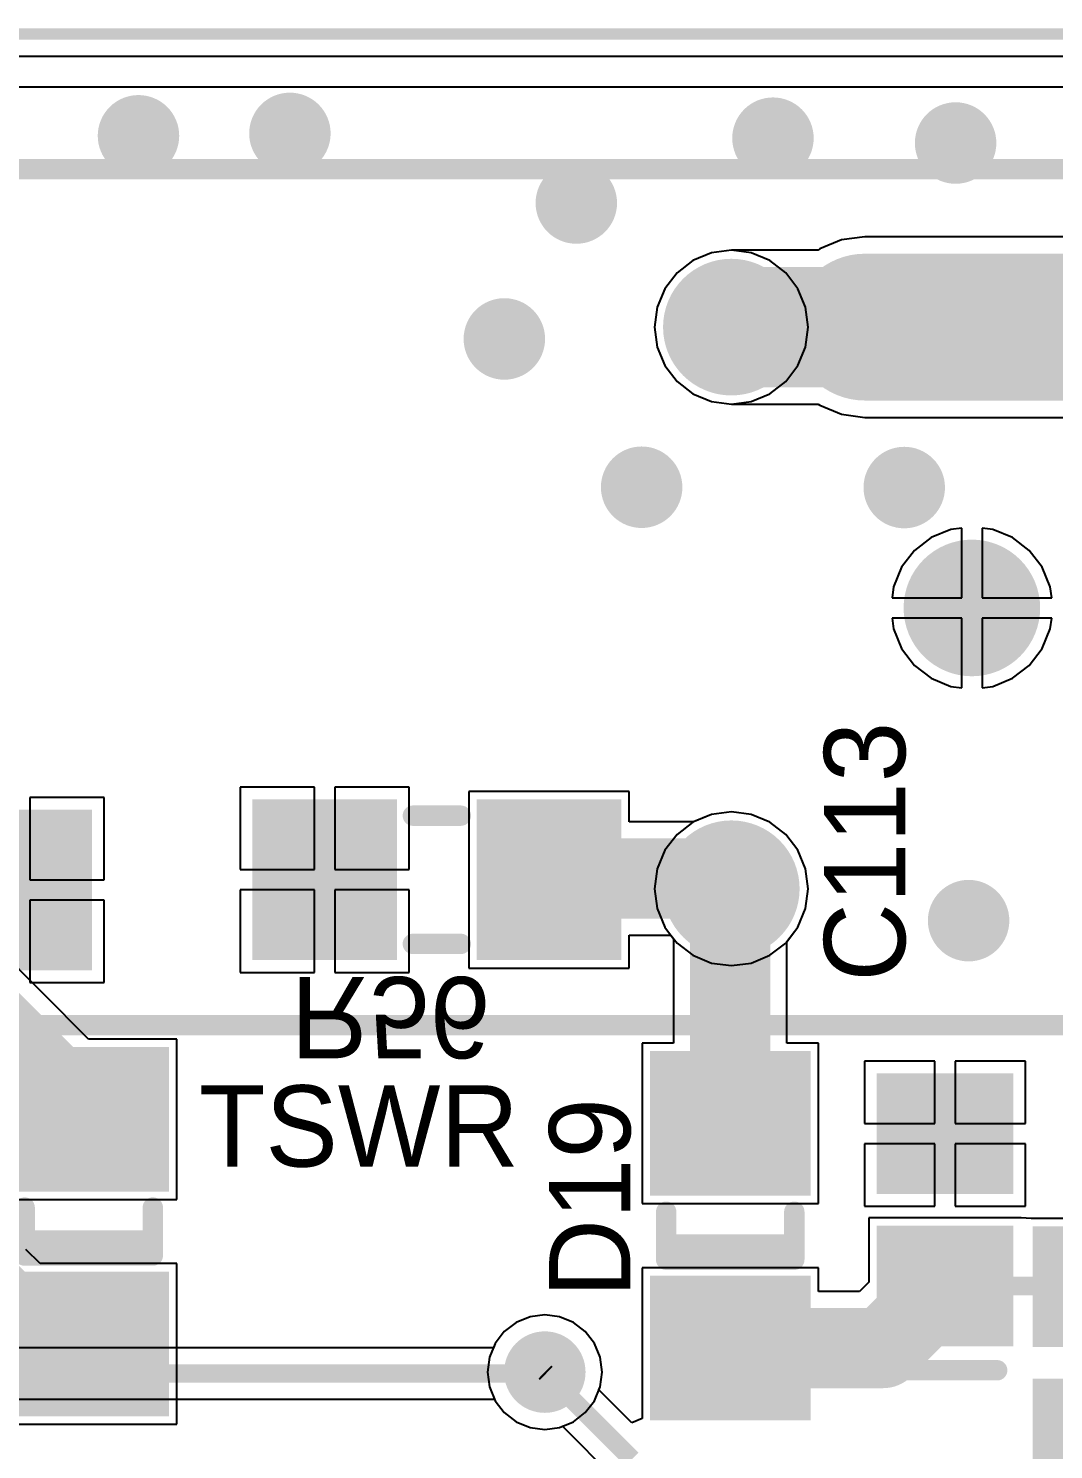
# Model space of a CAD drawing. Header units: millimetres. Extents: x 0 to 7.36, y -3.03 to 0.
# Drawn here: x 4.594 to 5.098, y -0.695 to 0.003 of the extents above; entities that cross this region are included whole.
import ezdxf

# ---------------------------------------------------------------- set-up
doc = ezdxf.new("R2010")
doc.units = ezdxf.units.MM
doc.header["$MEASUREMENT"] = 0
for name, color, linetype in [('BottomLayer', 5, 'Continuous'), ('BottomOverlay', 54, 'Continuous'), ('BottomPaste', 16, 'Continuous'), ('BottomSolder', 6, 'Continuous'), ('KeepOutLayer', 6, 'Continuous'), ('MultiLayer', 9, 'Continuous'), ('PadHoleLayer', 156, 'Continuous'), ('TopLayer', 1, 'Continuous'), ('TopOverlay', 2, 'Continuous'), ('TopPaste', 8, 'Continuous'), ('TopSolder', 216, 'Continuous'), ('ViaHoleLayer', 16, 'Continuous')]:
    doc.layers.add(name, color=color, linetype=linetype)

# ---------------------------------------------------------------- blocks, each defined once
blk = doc.blocks.new('SWR_TANDEM_MATCH_5')
at = {"layer": 'BottomLayer', "const_width": 0.02953}
for points in [[(-0.35512, 0.13248, 1), (-0.32559, 0.13248, 1)], [(0.19606, 0.13248, 1), (0.22559, 0.13248, 1)], [(-0.35512, 0.05374, 1), (-0.32559, 0.05374, 1)], [(0.31417, -0.00532, 1), (0.3437, -0.00532, 1)], [(-0.35512, -0.06437, 1), (-0.32559, -0.06437, 1)], [(-0.35512, -0.14311, 1), (-0.32559, -0.14311, 1)], [(0.19606, -0.14311, 1), (0.22559, -0.14311, 1)]]:
    blk.add_lwpolyline(points, format="xyb", close=True, dxfattribs=at)
at = {"layer": 'BottomSolder', "const_width": 0.03353}
for points in [[(-0.35712, 0.13248, 1), (-0.32359, 0.13248, 1)], [(0.19406, 0.13248, 1), (0.22759, 0.13248, 1)], [(-0.35712, 0.05374, 1), (-0.32359, 0.05374, 1)], [(0.31217, -0.00532, 1), (0.3457, -0.00532, 1)], [(-0.35712, -0.06437, 1), (-0.32359, -0.06437, 1)], [(-0.35712, -0.14311, 1), (-0.32359, -0.14311, 1)], [(0.19406, -0.14311, 1), (0.22759, -0.14311, 1)]]:
    blk.add_lwpolyline(points, format="xyb", close=True, dxfattribs=at)
at = {"layer": 'MultiLayer', "const_width": 0.02953}
for points in [[(-0.35512, 0.13248, 1), (-0.32559, 0.13248, 1)], [(0.19606, 0.13248, 1), (0.22559, 0.13248, 1)], [(-0.35512, 0.05374, 1), (-0.32559, 0.05374, 1)], [(0.31417, -0.00532, 1), (0.3437, -0.00532, 1)], [(-0.35512, -0.06437, 1), (-0.32559, -0.06437, 1)], [(-0.35512, -0.14311, 1), (-0.32559, -0.14311, 1)], [(0.19606, -0.14311, 1), (0.22559, -0.14311, 1)]]:
    blk.add_lwpolyline(points, format="xyb", close=True, dxfattribs=at)
at = {"layer": 'PadHoleLayer', "const_width": 0.01772}
for points in [[(-0.34921, 0.13248, 1), (-0.3315, 0.13248, 1)], [(0.20197, 0.13248, 1), (0.21969, 0.13248, 1)], [(-0.34921, 0.05374, 1), (-0.3315, 0.05374, 1)], [(0.32008, -0.00532, 1), (0.3378, -0.00532, 1)], [(-0.34921, -0.06437, 1), (-0.3315, -0.06437, 1)], [(-0.34921, -0.14311, 1), (-0.3315, -0.14311, 1)], [(0.20197, -0.14311, 1), (0.21969, -0.14311, 1)]]:
    blk.add_lwpolyline(points, format="xyb", close=True, dxfattribs=at)
at = {"layer": 'TopLayer', "const_width": 0.02953}
for points in [[(-0.35512, 0.13248, 1), (-0.32559, 0.13248, 1)], [(0.19606, 0.13248, 1), (0.22559, 0.13248, 1)], [(-0.35512, 0.05374, 1), (-0.32559, 0.05374, 1)], [(0.31417, -0.00532, 1), (0.3437, -0.00532, 1)], [(-0.35512, -0.06437, 1), (-0.32559, -0.06437, 1)], [(-0.35512, -0.14311, 1), (-0.32559, -0.14311, 1)], [(0.19606, -0.14311, 1), (0.22559, -0.14311, 1)]]:
    blk.add_lwpolyline(points, format="xyb", close=True, dxfattribs=at)
at = {"layer": 'TopOverlay', "const_width": 0.01}
for points in [[(-0.38366, 0.21004), (0.38366, 0.21004)], [(-0.38366, -0.21004), (-0.38366, 0.21004)], [(0.38366, -0.21004), (0.38366, 0.21004)], [(-0.38366, -0.21004), (0.38366, -0.21004)]]:
    blk.add_lwpolyline(points, dxfattribs=at)
at = {"layer": 'TopOverlay', "const_width": 0.005}
for points in [[(-0.38616, 0.21004, 1), (-0.38116, 0.21004, 1)], [(-0.38616, 0.21004, 1), (-0.38116, 0.21004, 1)], [(0.38116, 0.21004, 1), (0.38616, 0.21004, 1)], [(0.38116, 0.21004, 1), (0.38616, 0.21004, 1)], [(-0.38616, -0.21004, 1), (-0.38116, -0.21004, 1)], [(-0.38616, -0.21004, 1), (-0.38116, -0.21004, 1)], [(0.38116, -0.21004, 1), (0.38616, -0.21004, 1)], [(0.38116, -0.21004, 1), (0.38616, -0.21004, 1)]]:
    blk.add_lwpolyline(points, format="xyb", close=True, dxfattribs=at)
at = {"layer": 'TopSolder', "const_width": 0.03353}
for points in [[(-0.35712, 0.13248, 1), (-0.32359, 0.13248, 1)], [(0.19406, 0.13248, 1), (0.22759, 0.13248, 1)], [(-0.35712, 0.05374, 1), (-0.32359, 0.05374, 1)], [(0.31217, -0.00532, 1), (0.3457, -0.00532, 1)], [(-0.35712, -0.06437, 1), (-0.32359, -0.06437, 1)], [(-0.35712, -0.14311, 1), (-0.32359, -0.14311, 1)], [(0.19406, -0.14311, 1), (0.22759, -0.14311, 1)]]:
    blk.add_lwpolyline(points, format="xyb", close=True, dxfattribs=at)
blk = doc.blocks.new('DIODE_1206_34')
at = {"layer": 'TopLayer'}
for points in [[(-0.08661, -0.03543), (-0.02362, -0.03543), (-0.08661, 0.03543), (-0.02362, 0.03543)], [(0.02362, -0.03543), (0.08661, -0.03543), (0.02362, 0.03543), (0.08661, 0.03543)]]:
    blk.add_solid(points, dxfattribs=at)
at = {"layer": 'TopOverlay', "const_width": 0.01}
for points in [[(-0.01182, 0.03146), (-0.01182, -0.03146)], [(-0.01178, 0.03146), (0.01178, 0.03146)], [(-0.00437, 0.03146), (-0.00437, -0.03146)], [(-0.01178, -0.03146), (0.01178, -0.03146)]]:
    blk.add_lwpolyline(points, dxfattribs=at)
at = {"layer": 'TopOverlay', "const_width": 0.005}
for points in [[(-0.01431, 0.03146, 1), (-0.00932, 0.03146, 1)], [(-0.01428, 0.03146, 1), (-0.00928, 0.03146, 1)], [(-0.00687, 0.03146, 1), (-0.00187, 0.03146, 1)], [(0.00928, 0.03146, 1), (0.01428, 0.03146, 1)], [(-0.01431, -0.03146, 1), (-0.00932, -0.03146, 1)], [(-0.01428, -0.03146, 1), (-0.00928, -0.03146, 1)], [(-0.00687, -0.03146, 1), (-0.00187, -0.03146, 1)], [(0.00928, -0.03146, 1), (0.01428, -0.03146, 1)]]:
    blk.add_lwpolyline(points, format="xyb", close=True, dxfattribs=at)
at = {"layer": 'TopPaste'}
for points in [[(-0.08661, -0.03543), (-0.02362, -0.03543), (-0.08661, 0.03543), (-0.02362, 0.03543)], [(0.02362, -0.03543), (0.08661, -0.03543), (0.02362, 0.03543), (0.08661, 0.03543)]]:
    blk.add_solid(points, dxfattribs=at)
at = {"layer": 'TopSolder'}
for points in [[(-0.09061, -0.03943), (-0.01962, -0.03943), (-0.09061, 0.03943), (-0.01962, 0.03943)], [(0.01962, -0.03943), (0.09061, -0.03943), (0.01962, 0.03943), (0.09061, 0.03943)]]:
    blk.add_solid(points, dxfattribs=at)
blk = doc.blocks.new('RES_1206_B_55')
at = {"layer": 'BottomLayer'}
for points in [[(-0.08661, -0.03543), (-0.02362, -0.03543), (-0.08661, 0.03543), (-0.02362, 0.03543)], [(0.02362, -0.03543), (0.08661, -0.03543), (0.02362, 0.03543), (0.08661, 0.03543)]]:
    blk.add_solid(points, dxfattribs=at)
at = {"layer": 'BottomOverlay', "const_width": 0.01}
for points in [[(-0.01178, 0.03146), (0.01178, 0.03146)], [(-0.01178, -0.03146), (0.01178, -0.03146)]]:
    blk.add_lwpolyline(points, dxfattribs=at)
at = {"layer": 'BottomOverlay', "const_width": 0.005}
for points in [[(-0.01428, 0.03146, 1), (-0.00928, 0.03146, 1)], [(0.00928, 0.03146, 1), (0.01428, 0.03146, 1)], [(-0.01428, -0.03146, 1), (-0.00928, -0.03146, 1)], [(0.00928, -0.03146, 1), (0.01428, -0.03146, 1)]]:
    blk.add_lwpolyline(points, format="xyb", close=True, dxfattribs=at)
at = {"layer": 'BottomPaste'}
for points in [[(-0.08661, -0.03543), (-0.02362, -0.03543), (-0.08661, 0.03543), (-0.02362, 0.03543)], [(0.02362, -0.03543), (0.08661, -0.03543), (0.02362, 0.03543), (0.08661, 0.03543)]]:
    blk.add_solid(points, dxfattribs=at)
at = {"layer": 'BottomSolder'}
for points in [[(-0.09061, -0.03943), (-0.01962, -0.03943), (-0.09061, 0.03943), (-0.01962, 0.03943)], [(0.01962, -0.03943), (0.09061, -0.03943), (0.01962, 0.03943), (0.09061, 0.03943)]]:
    blk.add_solid(points, dxfattribs=at)
blk = doc.blocks.new('DIODE_1206_137')
at = {"layer": 'TopLayer'}
for points in [[(-0.08661, -0.03543), (-0.02362, -0.03543), (-0.08661, 0.03543), (-0.02362, 0.03543)], [(0.02362, -0.03543), (0.08661, -0.03543), (0.02362, 0.03543), (0.08661, 0.03543)]]:
    blk.add_solid(points, dxfattribs=at)
at = {"layer": 'TopOverlay', "const_width": 0.01}
for points in [[(-0.01182, 0.03146), (-0.01182, -0.03146)], [(-0.01178, 0.03146), (0.01178, 0.03146)], [(-0.00437, 0.03146), (-0.00437, -0.03146)], [(-0.01178, -0.03146), (0.01178, -0.03146)]]:
    blk.add_lwpolyline(points, dxfattribs=at)
at = {"layer": 'TopOverlay', "const_width": 0.005}
for points in [[(-0.01431, 0.03146, 1), (-0.00932, 0.03146, 1)], [(-0.01428, 0.03146, 1), (-0.00928, 0.03146, 1)], [(-0.00687, 0.03146, 1), (-0.00187, 0.03146, 1)], [(0.00928, 0.03146, 1), (0.01428, 0.03146, 1)], [(-0.01431, -0.03146, 1), (-0.00932, -0.03146, 1)], [(-0.01428, -0.03146, 1), (-0.00928, -0.03146, 1)], [(-0.00687, -0.03146, 1), (-0.00187, -0.03146, 1)], [(0.00928, -0.03146, 1), (0.01428, -0.03146, 1)]]:
    blk.add_lwpolyline(points, format="xyb", close=True, dxfattribs=at)
at = {"layer": 'TopPaste'}
for points in [[(-0.08661, -0.03543), (-0.02362, -0.03543), (-0.08661, 0.03543), (-0.02362, 0.03543)], [(0.02362, -0.03543), (0.08661, -0.03543), (0.02362, 0.03543), (0.08661, 0.03543)]]:
    blk.add_solid(points, dxfattribs=at)
at = {"layer": 'TopSolder'}
for points in [[(-0.09061, -0.03943), (-0.01962, -0.03943), (-0.09061, 0.03943), (-0.01962, 0.03943)], [(0.01962, -0.03943), (0.09061, -0.03943), (0.01962, 0.03943), (0.09061, 0.03943)]]:
    blk.add_solid(points, dxfattribs=at)
blk = doc.blocks.new('CAP_0805_191')
at = {"layer": 'TopLayer'}
for points in [[(-0.05511, -0.02953), (-0.00393, -0.02953), (-0.05511, 0.02953), (-0.00393, 0.02953)], [(0.0197, -0.02953), (0.07088, -0.02953), (0.0197, 0.02953), (0.07088, 0.02953)]]:
    blk.add_solid(points, dxfattribs=at)
at = {"layer": 'TopOverlay', "const_width": 0.01}
blk.add_lwpolyline([(-0.07088, 0.02557), (-0.07088, -0.02557)], dxfattribs=at)
at = {"layer": 'TopOverlay', "const_width": 0.005}
for points in [[(-0.07338, 0.02557, 1), (-0.06838, 0.02557, 1)], [(-0.07338, -0.02557, 1), (-0.06838, -0.02557, 1)]]:
    blk.add_lwpolyline(points, format="xyb", close=True, dxfattribs=at)
at = {"layer": 'TopPaste'}
for points in [[(-0.05511, -0.02953), (-0.00393, -0.02953), (-0.05511, 0.02953), (-0.00393, 0.02953)], [(0.0197, -0.02953), (0.07088, -0.02953), (0.0197, 0.02953), (0.07088, 0.02953)]]:
    blk.add_solid(points, dxfattribs=at)
at = {"layer": 'TopSolder'}
for points in [[(-0.05911, -0.03353), (0.00007, -0.03353), (-0.05911, 0.03353), (0.00007, 0.03353)], [(0.0157, -0.03353), (0.07488, -0.03353), (0.0157, 0.03353), (0.07488, 0.03353)]]:
    blk.add_solid(points, dxfattribs=at)
blk = doc.blocks.new('RES_1206_B_207')
at = {"layer": 'BottomLayer'}
for points in [[(-0.08661, -0.03543), (-0.02362, -0.03543), (-0.08661, 0.03543), (-0.02362, 0.03543)], [(0.02362, -0.03543), (0.08661, -0.03543), (0.02362, 0.03543), (0.08661, 0.03543)]]:
    blk.add_solid(points, dxfattribs=at)
at = {"layer": 'BottomOverlay', "const_width": 0.01}
for points in [[(0.01178, 0.03146), (-0.01178, 0.03146)], [(0.01178, -0.03146), (-0.01178, -0.03146)]]:
    blk.add_lwpolyline(points, dxfattribs=at)
at = {"layer": 'BottomOverlay', "const_width": 0.005}
for points in [[(-0.01428, 0.03146, 1), (-0.00928, 0.03146, 1)], [(0.00928, 0.03146, 1), (0.01428, 0.03146, 1)], [(-0.01428, -0.03146, 1), (-0.00928, -0.03146, 1)], [(0.00928, -0.03146, 1), (0.01428, -0.03146, 1)]]:
    blk.add_lwpolyline(points, format="xyb", close=True, dxfattribs=at)
at = {"layer": 'BottomPaste'}
for points in [[(-0.08661, -0.03543), (-0.02362, -0.03543), (-0.08661, 0.03543), (-0.02362, 0.03543)], [(0.02362, -0.03543), (0.08661, -0.03543), (0.02362, 0.03543), (0.08661, 0.03543)]]:
    blk.add_solid(points, dxfattribs=at)
at = {"layer": 'BottomSolder'}
for points in [[(-0.09061, -0.03943), (-0.01962, -0.03943), (-0.09061, 0.03943), (-0.01962, 0.03943)], [(0.01962, -0.03943), (0.09061, -0.03943), (0.01962, 0.03943), (0.09061, 0.03943)]]:
    blk.add_solid(points, dxfattribs=at)
blk = doc.blocks.new('RES_0805_255')
at = {"layer": 'TopLayer'}
for points in [[(-0.06299, -0.02953), (-0.01181, -0.02953), (-0.06299, 0.02953), (-0.01181, 0.02953)], [(0.01181, -0.02953), (0.06299, -0.02953), (0.01181, 0.02953), (0.06299, 0.02953)]]:
    blk.add_solid(points, dxfattribs=at)
at = {"layer": 'TopPaste'}
for points in [[(-0.06299, -0.02953), (-0.01181, -0.02953), (-0.06299, 0.02953), (-0.01181, 0.02953)], [(0.01181, -0.02953), (0.06299, -0.02953), (0.01181, 0.02953), (0.06299, 0.02953)]]:
    blk.add_solid(points, dxfattribs=at)
at = {"layer": 'TopSolder'}
for points in [[(-0.06699, -0.03353), (-0.00781, -0.03353), (-0.06699, 0.03353), (-0.00781, 0.03353)], [(0.00781, -0.03353), (0.06699, -0.03353), (0.00781, 0.03353), (0.06699, 0.03353)]]:
    blk.add_solid(points, dxfattribs=at)

msp = doc.modelspace()

# ---------------------------------------------------------------- linework, layer by layer
at = {"layer": 'BottomLayer'}
for p, q in [((0.04957, -0.01084), (7.35137, -0.01084)), ((4.92075, -0.11114), (4.91294, -0.11714)), ((4.92985, -0.10737), (4.92075, -0.11114)), ((4.93961, -0.10609), (4.92985, -0.10737)), ((4.94937, -0.10737), (4.93961, -0.10609)), ((4.95847, -0.11114), (4.94937, -0.10737)), ((4.96629, -0.11714), (4.95847, -0.11114)), ((4.91294, -0.11714), (4.90694, -0.12495)), ((4.97228, -0.12495), (4.96629, -0.11714)), ((4.90694, -0.12495), (4.90317, -0.13405)), ((4.97605, -0.13405), (4.97228, -0.12495)), ((4.90317, -0.13405), (4.90189, -0.14381)), ((4.97733, -0.14381), (4.97605, -0.13405)), ((4.90189, -0.14381), (4.90317, -0.15357)), ((4.97605, -0.15357), (4.97733, -0.14381)), ((4.90317, -0.15357), (4.90694, -0.16267)), ((4.97228, -0.16267), (4.97605, -0.15357)), ((4.90694, -0.16267), (4.91294, -0.17049)), ((4.96629, -0.17049), (4.97228, -0.16267)), ((4.91294, -0.17049), (4.92075, -0.17648)), ((4.95847, -0.17648), (4.96629, -0.17049)), ((4.92075, -0.17648), (4.92985, -0.18025)), ((4.92985, -0.18025), (4.93961, -0.18154)), ((4.93961, -0.18154), (4.94937, -0.18025)), ((4.94937, -0.18025), (4.95847, -0.17648)), ((5.0474, -0.2431), (5.03779, -0.24708)), ((5.05272, -0.2424), (5.0474, -0.2431)), ((5.05272, -0.27661), (5.05272, -0.2424)), ((5.06804, -0.2431), (5.06272, -0.2424)), ((5.06272, -0.2424), (5.06272, -0.27661)), ((5.07765, -0.24708), (5.06804, -0.2431)), ((5.03779, -0.24708), (5.02953, -0.25342)), ((5.08591, -0.25342), (5.07765, -0.24708)), ((5.02953, -0.25342), (5.02319, -0.26167)), ((5.09225, -0.26167), (5.08591, -0.25342)), ((5.02319, -0.26167), (5.01921, -0.27129)), ((5.09623, -0.27129), (5.09225, -0.26167)), ((5.01921, -0.27129), (5.01851, -0.27661)), ((5.09693, -0.27661), (5.09623, -0.27129)), ((5.01851, -0.27661), (5.05272, -0.27661)), ((5.06272, -0.27661), (5.09693, -0.27661)), ((5.05272, -0.28661), (5.01851, -0.28661)), ((5.01851, -0.28661), (5.01921, -0.29193)), ((5.01921, -0.29193), (5.02319, -0.30154)), ((5.05272, -0.32082), (5.05272, -0.28661)), ((5.09693, -0.28661), (5.06272, -0.28661)), ((5.06272, -0.28661), (5.06272, -0.32082)), ((5.09225, -0.30154), (5.09623, -0.29193)), ((5.09623, -0.29193), (5.09693, -0.28661)), ((5.02319, -0.30154), (5.02953, -0.3098)), ((5.08591, -0.3098), (5.09225, -0.30154)), ((5.02953, -0.3098), (5.03779, -0.31613)), ((5.07765, -0.31613), (5.08591, -0.3098)), ((5.03779, -0.31613), (5.0474, -0.32012)), ((5.0474, -0.32012), (5.05272, -0.32082)), ((5.06272, -0.32082), (5.06804, -0.32012)), ((5.06804, -0.32012), (5.07765, -0.31613)), ((4.73488, -0.36957), (4.69839, -0.36957)), ((4.69839, -0.36957), (4.69839, -0.41)), ((4.73488, -0.41), (4.73488, -0.36957)), ((4.78138, -0.36957), (4.74488, -0.36957)), ((4.74488, -0.36957), (4.74488, -0.41)), ((4.78138, -0.41), (4.78138, -0.36957)), ((4.63161, -0.37457), (4.59512, -0.37457)), ((4.59512, -0.37457), (4.59512, -0.415)), ((4.63161, -0.415), (4.63161, -0.37457)), ((4.88949, -0.37169), (4.81075, -0.37169)), ((4.81075, -0.37169), (4.81075, -0.45831)), ((4.88949, -0.38659), (4.88949, -0.37169)), ((4.92985, -0.38296), (4.92109, -0.38659)), ((4.93961, -0.38168), (4.92985, -0.38296)), ((4.94937, -0.38296), (4.93961, -0.38168)), ((4.95847, -0.38673), (4.94937, -0.38296)), ((4.92109, -0.38659), (4.88949, -0.38659)), ((4.96629, -0.39273), (4.95847, -0.38673)), ((4.97228, -0.40054), (4.96629, -0.39273)), ((4.97605, -0.40964), (4.97228, -0.40054)), ((4.69839, -0.41), (4.73488, -0.41)), ((4.74488, -0.41), (4.78138, -0.41)), ((4.97733, -0.4194), (4.97605, -0.40964)), ((4.59512, -0.415), (4.63161, -0.415)), ((4.63161, -0.425), (4.59512, -0.425)), ((4.59512, -0.425), (4.59512, -0.46543)), ((4.63161, -0.46543), (4.63161, -0.425)), ((4.73488, -0.42), (4.69839, -0.42)), ((4.69839, -0.42), (4.69839, -0.46043)), ((4.73488, -0.46043), (4.73488, -0.42)), ((4.78138, -0.42), (4.74488, -0.42)), ((4.74488, -0.42), (4.74488, -0.46043)), ((4.78138, -0.46043), (4.78138, -0.42)), ((4.97605, -0.42917), (4.97733, -0.4194)), ((4.97228, -0.43826), (4.97605, -0.42917)), ((4.96629, -0.44608), (4.97228, -0.43826)), ((4.88949, -0.45831), (4.88949, -0.44218)), ((4.88949, -0.44218), (4.90995, -0.44218)), ((4.90995, -0.44218), (4.91294, -0.44608)), ((4.91294, -0.44608), (4.92075, -0.45207)), ((4.95847, -0.45207), (4.96629, -0.44608)), ((4.92075, -0.45207), (4.92985, -0.45584)), ((4.94937, -0.45584), (4.95847, -0.45207)), ((4.81075, -0.45831), (4.88949, -0.45831)), ((4.92985, -0.45584), (4.93961, -0.45713)), ((4.93961, -0.45713), (4.94937, -0.45584)), ((4.59512, -0.46543), (4.63161, -0.46543)), ((4.69839, -0.46043), (4.73488, -0.46043)), ((4.74488, -0.46043), (4.78138, -0.46043)), ((4.83397, -0.63223), (4.82814, -0.6367)), ((4.84075, -0.62942), (4.83397, -0.63223)), ((4.84802, -0.62846), (4.84075, -0.62942)), ((4.8553, -0.62942), (4.84802, -0.62846)), ((4.86208, -0.63223), (4.8553, -0.62942)), ((4.8679, -0.6367), (4.86208, -0.63223)), ((4.82814, -0.6367), (4.82368, -0.64252)), ((4.87237, -0.64252), (4.8679, -0.6367)), ((4.82281, -0.64461), (4.36927, -0.64461)), ((4.82368, -0.64252), (4.82281, -0.64461)), ((4.87518, -0.6493), (4.87237, -0.64252)), ((4.87614, -0.65658), (4.87518, -0.6493)), ((4.87518, -0.66386), (4.87614, -0.65658)), ((4.87237, -0.67064), (4.87518, -0.66386)), ((4.36403, -0.6699), (4.82337, -0.6699)), ((4.82337, -0.6699), (4.82368, -0.67064)), ((4.82368, -0.67064), (4.82814, -0.67646)), ((4.8679, -0.67646), (4.87237, -0.67064)), ((4.82814, -0.67646), (4.83397, -0.68093)), ((4.83397, -0.68093), (4.84075, -0.68374)), ((4.8553, -0.68374), (4.86208, -0.68093)), ((4.86208, -0.68093), (4.8679, -0.67646)), ((4.84075, -0.68374), (4.84802, -0.68469)), ((4.84802, -0.68469), (4.8553, -0.68374))]:
    msp.add_line(p, q, dxfattribs=at)
for points, const_width in [([(4.6385, -0.04994, 1), (4.6585, -0.04994, 1)], 0.02), ([(4.71285, -0.04876, 1), (4.73285, -0.04876, 1)], 0.02), ([(4.95004, -0.05111, 1), (4.97004, -0.05111, 1)], 0.02), ([(5.03973, -0.05348, 1), (5.05973, -0.05348, 1)], 0.02), ([(4.85349, -0.08291, 1), (4.87349, -0.08291, 1)], 0.02), ([(4.81815, -0.14961, 1), (4.83815, -0.14961, 1)], 0.02), ([(4.88556, -0.22238, 1), (4.90556, -0.22238, 1)], 0.02), ([(5.01451, -0.22254, 1), (5.03451, -0.22254, 1)], 0.02), ([(4.84163, -0.41439, 1), (4.86132, -0.41439, 1)], 0.01969), ([(4.92475, -0.41439, 1), (4.94444, -0.41439, 1)], 0.01969), ([(4.92475, -0.41439, 1), (4.94444, -0.41439, 1)], 0.01969), ([(4.92977, -0.4194, 1), (4.94945, -0.4194, 1)], 0.01969), ([(5.04611, -0.43505, 1), (5.06611, -0.43505, 1)], 0.02), ([(4.83802, -0.65658, 1), (4.85802, -0.65658, 1)], 0.02), ([(4.84576, -0.65658, 1), (4.85029, -0.65658, 1)], 0.00453), ([(4.84643, -0.65725, 1), (4.85096, -0.65725, 1)], 0.00453), ([(4.84643, -0.65725, 1), (4.85096, -0.65725, 1)], 0.00453)]:
    msp.add_lwpolyline(points, format="xyb", close=True, dxfattribs=dict(at, const_width=const_width))
for points, const_width in [([(4.85147, -0.41439), (4.93459, -0.41439)], 0.03937), ([(4.93459, -0.41439), (4.93961, -0.4194)], 0.03937), ([(4.36403, -0.65725), (4.8487, -0.65725)], 0.00906), ([(4.84802, -0.65658), (4.8487, -0.65725)], 0.00906)]:
    msp.add_lwpolyline(points, dxfattribs=dict(at, const_width=const_width))
at = {"layer": 'KeepOutLayer'}
for const_width in [0.00551, 0.005]:
    msp.add_lwpolyline([(0, 0), (7.3622, 0)], dxfattribs=dict(at, const_width=const_width))
at = {"layer": 'MultiLayer', "const_width": 0.02}
for points in [[(4.6385, -0.04994, 1), (4.6585, -0.04994, 1)], [(4.71285, -0.04876, 1), (4.73285, -0.04876, 1)], [(4.95004, -0.05111, 1), (4.97004, -0.05111, 1)], [(5.03973, -0.05348, 1), (5.05973, -0.05348, 1)], [(4.85349, -0.08291, 1), (4.87349, -0.08291, 1)], [(4.81815, -0.14961, 1), (4.83815, -0.14961, 1)], [(4.88556, -0.22238, 1), (4.90556, -0.22238, 1)], [(5.01451, -0.22254, 1), (5.03451, -0.22254, 1)], [(5.04611, -0.43505, 1), (5.06611, -0.43505, 1)], [(4.83802, -0.65658, 1), (4.85802, -0.65658, 1)]]:
    msp.add_lwpolyline(points, format="xyb", close=True, dxfattribs=at)
at = {"layer": 'TopLayer'}
for p, q in [((0.02598, -0.02598), (7.33622, -0.02598)), ((4.9937, -0.10104), (4.98302, -0.10547)), ((5.00516, -0.09953), (4.9937, -0.10104)), ((5.1918, -0.09953), (5.00516, -0.09953)), ((4.92075, -0.11114), (4.91294, -0.11714)), ((4.92985, -0.10737), (4.92075, -0.11114)), ((4.93961, -0.10609), (4.92985, -0.10737)), ((4.98221, -0.10609), (4.93961, -0.10609)), ((4.98302, -0.10547), (4.98221, -0.10609)), ((4.91294, -0.11714), (4.90694, -0.12495)), ((4.90694, -0.12495), (4.90317, -0.13405)), ((4.90317, -0.13405), (4.90189, -0.14381)), ((4.90189, -0.14381), (4.90317, -0.15357)), ((4.90317, -0.15357), (4.90694, -0.16267)), ((4.90694, -0.16267), (4.91294, -0.17049)), ((4.91294, -0.17049), (4.92075, -0.17648)), ((4.92075, -0.17648), (4.92985, -0.18025)), ((4.92985, -0.18025), (4.93961, -0.18154)), ((4.93961, -0.18154), (4.98221, -0.18154)), ((4.98221, -0.18154), (4.98302, -0.18216)), ((4.98302, -0.18216), (4.9937, -0.18658)), ((4.9937, -0.18658), (5.00516, -0.18809)), ((5.00516, -0.18809), (5.17991, -0.18809)), ((5.0474, -0.2431), (5.03779, -0.24708)), ((5.05272, -0.2424), (5.0474, -0.2431)), ((5.05272, -0.27661), (5.05272, -0.2424)), ((5.06804, -0.2431), (5.06272, -0.2424)), ((5.06272, -0.2424), (5.06272, -0.27661)), ((5.07765, -0.24708), (5.06804, -0.2431)), ((5.03779, -0.24708), (5.02953, -0.25342)), ((5.08591, -0.25342), (5.07765, -0.24708)), ((5.02953, -0.25342), (5.02319, -0.26167)), ((5.09225, -0.26167), (5.08591, -0.25342)), ((5.02319, -0.26167), (5.01921, -0.27129)), ((5.09623, -0.27129), (5.09225, -0.26167)), ((5.01921, -0.27129), (5.01851, -0.27661)), ((5.09693, -0.27661), (5.09623, -0.27129)), ((5.01851, -0.27661), (5.05272, -0.27661)), ((5.06272, -0.27661), (5.09693, -0.27661)), ((5.05272, -0.28661), (5.01851, -0.28661)), ((5.01851, -0.28661), (5.01921, -0.29193)), ((5.01921, -0.29193), (5.02319, -0.30154)), ((5.05272, -0.32082), (5.05272, -0.28661)), ((5.09693, -0.28661), (5.06272, -0.28661)), ((5.06272, -0.28661), (5.06272, -0.32082)), ((5.09225, -0.30154), (5.09623, -0.29193)), ((5.09623, -0.29193), (5.09693, -0.28661)), ((5.02319, -0.30154), (5.02953, -0.3098)), ((5.08591, -0.3098), (5.09225, -0.30154)), ((5.02953, -0.3098), (5.03779, -0.31613)), ((5.07765, -0.31613), (5.08591, -0.3098)), ((5.03779, -0.31613), (5.0474, -0.32012)), ((5.0474, -0.32012), (5.05272, -0.32082)), ((5.06272, -0.32082), (5.06804, -0.32012)), ((5.06804, -0.32012), (5.07765, -0.31613)), ((4.92985, -0.38296), (4.92075, -0.38673)), ((4.93961, -0.38168), (4.92985, -0.38296)), ((4.94937, -0.38296), (4.93961, -0.38168)), ((4.95847, -0.38673), (4.94937, -0.38296)), ((4.92075, -0.38673), (4.91294, -0.39273)), ((4.96629, -0.39273), (4.95847, -0.38673)), ((4.91294, -0.39273), (4.90694, -0.40054)), ((4.97228, -0.40054), (4.96629, -0.39273)), ((4.62402, -0.49313), (4.53064, -0.39975)), ((4.90694, -0.40054), (4.90317, -0.40964)), ((4.97605, -0.40964), (4.97228, -0.40054)), ((4.90317, -0.40964), (4.90189, -0.4194)), ((4.97733, -0.4194), (4.97605, -0.40964)), ((4.90189, -0.4194), (4.90317, -0.42917)), ((4.97605, -0.42917), (4.97733, -0.4194)), ((4.90317, -0.42917), (4.90694, -0.43826)), ((4.97228, -0.43826), (4.97605, -0.42917)), ((4.90694, -0.43826), (4.91128, -0.44392)), ((4.96687, -0.44531), (4.97228, -0.43826)), ((4.91128, -0.44392), (4.91128, -0.49517)), ((4.96687, -0.49517), (4.96687, -0.44531)), ((4.66739, -0.49313), (4.62402, -0.49313)), ((4.66739, -0.57187), (4.66739, -0.49313)), ((4.91128, -0.49517), (4.89577, -0.49517)), ((4.89577, -0.49517), (4.89577, -0.57391)), ((4.98238, -0.49517), (4.96687, -0.49517)), ((4.98238, -0.57391), (4.98238, -0.49517)), ((5.03957, -0.50393), (5.00505, -0.50393)), ((5.00505, -0.50393), (5.00505, -0.53452)), ((5.03957, -0.53452), (5.03957, -0.50393)), ((5.0841, -0.50393), (5.04957, -0.50393)), ((5.04957, -0.50393), (5.04957, -0.53452)), ((5.0841, -0.53452), (5.0841, -0.50393)), ((5.00505, -0.53452), (5.03957, -0.53452)), ((5.04957, -0.53452), (5.0841, -0.53452)), ((5.03957, -0.54452), (5.00505, -0.54452)), ((5.00505, -0.54452), (5.00505, -0.57511)), ((5.03957, -0.57511), (5.03957, -0.54452)), ((5.0841, -0.54452), (5.04957, -0.54452)), ((5.04957, -0.54452), (5.04957, -0.57511)), ((5.0841, -0.57511), (5.0841, -0.54452)), ((4.58078, -0.57187), (4.66739, -0.57187)), ((4.89577, -0.57391), (4.98238, -0.57391)), ((5.00505, -0.57511), (5.03957, -0.57511)), ((5.04957, -0.57511), (5.0841, -0.57511)), ((5.07701, -0.58086), (5.00717, -0.58086)), ((5.00717, -0.58086), (5.00717, -0.61241)), ((5.08198, -0.58086), (5.07701, -0.58086)), ((5.08683, -0.58114), (5.08198, -0.58086)), ((5.15857, -0.58114), (5.08683, -0.58114)), ((4.60016, -0.60336), (4.59325, -0.59645)), ((4.66739, -0.60336), (4.60016, -0.60336)), ((4.66739, -0.6821), (4.66739, -0.60336)), ((4.98238, -0.60541), (4.89577, -0.60541)), ((4.89577, -0.60541), (4.89577, -0.67937)), ((4.98238, -0.61698), (4.98238, -0.60541)), ((5.00717, -0.61241), (5.0026, -0.61698)), ((5.0026, -0.61698), (4.98238, -0.61698)), ((4.83397, -0.63223), (4.82814, -0.6367)), ((4.84075, -0.62942), (4.83397, -0.63223)), ((4.84802, -0.62846), (4.84075, -0.62942)), ((4.8553, -0.62942), (4.84802, -0.62846)), ((4.86208, -0.63223), (4.8553, -0.62942)), ((4.8679, -0.6367), (4.86208, -0.63223)), ((4.82814, -0.6367), (4.82368, -0.64252)), ((4.87237, -0.64252), (4.8679, -0.6367)), ((4.82368, -0.64252), (4.82087, -0.6493)), ((4.87518, -0.6493), (4.87237, -0.64252)), ((4.82087, -0.6493), (4.81991, -0.65658)), ((4.87614, -0.65658), (4.87518, -0.6493)), ((4.81991, -0.65658), (4.82087, -0.66386)), ((4.87518, -0.66386), (4.87614, -0.65658)), ((4.82087, -0.66386), (4.82368, -0.67064)), ((4.87459, -0.66527), (4.87518, -0.66386)), ((4.89077, -0.68144), (4.87459, -0.66527)), ((4.82368, -0.67064), (4.82814, -0.67646)), ((4.58078, -0.6821), (4.66739, -0.6821)), ((4.82814, -0.67646), (4.83397, -0.68093)), ((4.83397, -0.68093), (4.84075, -0.68374)), ((4.8553, -0.68374), (4.85671, -0.68315)), ((4.85671, -0.68315), (4.88182, -0.70826)), ((4.89577, -0.67937), (4.89077, -0.68144)), ((4.84075, -0.68374), (4.84802, -0.68469)), ((4.84802, -0.68469), (4.8553, -0.68374))]:
    msp.add_line(p, q, dxfattribs=at)
for points, const_width in [([(4.6385, -0.04994, 1), (4.6585, -0.04994, 1)], 0.02), ([(4.71285, -0.04876, 1), (4.73285, -0.04876, 1)], 0.02), ([(4.95004, -0.05111, 1), (4.97004, -0.05111, 1)], 0.02), ([(5.03973, -0.05348, 1), (5.05973, -0.05348, 1)], 0.02), ([(4.85349, -0.08291, 1), (4.87349, -0.08291, 1)], 0.02), ([(4.98715, -0.14381, 1), (5.02317, -0.14381, 1)], 0.03602), ([(4.92485, -0.14381, 1), (4.95437, -0.14381, 1)], 0.02953), ([(4.9904, -0.14381, 1), (5.01993, -0.14381, 1)], 0.02953), ([(4.81815, -0.14961, 1), (4.83815, -0.14961, 1)], 0.02), ([(4.88556, -0.22238, 1), (4.90556, -0.22238, 1)], 0.02), ([(5.01451, -0.22254, 1), (5.03451, -0.22254, 1)], 0.02), ([(4.92923, -0.4194, 1), (4.94892, -0.4194, 1)], 0.01969), ([(4.92923, -0.4194, 1), (4.94892, -0.4194, 1)], 0.01969), ([(4.92977, -0.4194, 1), (4.94945, -0.4194, 1)], 0.01969), ([(5.04611, -0.43505, 1), (5.06611, -0.43505, 1)], 0.02), ([(4.61424, -0.5325, 1), (4.63393, -0.5325, 1)], 0.01969), ([(4.92923, -0.53454, 1), (4.94892, -0.53454, 1)], 0.01969), ([(5.03473, -0.61432, 1), (5.05442, -0.61432, 1)], 0.01969), ([(5.04231, -0.61432, 1), (5.04684, -0.61432, 1)], 0.00453), ([(4.59038, -0.64273, 1), (4.61006, -0.64273, 1)], 0.01969), ([(4.59038, -0.64273, 1), (4.61006, -0.64273, 1)], 0.01969), ([(4.61424, -0.64273, 1), (4.63393, -0.64273, 1)], 0.01969), ([(4.92923, -0.64478, 1), (4.94892, -0.64478, 1)], 0.01969), ([(5.00428, -0.64478, 1), (5.02396, -0.64478, 1)], 0.01969), ([(5.00428, -0.64478, 1), (5.02396, -0.64478, 1)], 0.01969), ([(4.83802, -0.65658, 1), (4.85802, -0.65658, 1)], 0.02), ([(4.84576, -0.65658, 1), (4.85029, -0.65658, 1)], 0.00453)]:
    msp.add_lwpolyline(points, format="xyb", close=True, dxfattribs=dict(at, const_width=const_width))
for points, const_width in [([(5.00516, -0.14381), (5.1918, -0.14381)], 0.07205), ([(4.93961, -0.14381), (5.00516, -0.14381)], 0.05906), ([(4.51099, -0.4194), (4.62408, -0.5325)], 0.03937), ([(4.93907, -0.53454), (4.93907, -0.4194)], 0.03937), ([(4.93907, -0.4194), (4.93961, -0.4194)], 0.03937), ([(4.5736, -0.61611), (4.60022, -0.64273)], 0.03937), ([(5.01412, -0.64478), (5.04457, -0.61432)], 0.03937), ([(5.04457, -0.61432), (5.12089, -0.61432)], 0.00906), ([(4.60022, -0.64273), (4.62408, -0.64273)], 0.03937), ([(4.93907, -0.64478), (5.01412, -0.64478)], 0.03937), ([(4.84802, -0.65658), (4.89076, -0.69932)], 0.00906)]:
    msp.add_lwpolyline(points, dxfattribs=dict(at, const_width=const_width))
at = {"layer": 'ViaHoleLayer', "const_width": 0.00956}
for points in [[(4.64372, -0.04994, 1), (4.65328, -0.04994, 1)], [(4.71807, -0.04876, 1), (4.72763, -0.04876, 1)], [(4.95526, -0.05111, 1), (4.96482, -0.05111, 1)], [(5.04495, -0.05348, 1), (5.05451, -0.05348, 1)], [(4.85871, -0.08291, 1), (4.86827, -0.08291, 1)], [(4.82337, -0.14961, 1), (4.83293, -0.14961, 1)], [(4.89077, -0.22238, 1), (4.90034, -0.22238, 1)], [(5.01973, -0.22254, 1), (5.02929, -0.22254, 1)], [(5.05133, -0.43505, 1), (5.06089, -0.43505, 1)], [(4.84324, -0.65658, 1), (4.8528, -0.65658, 1)]]:
    msp.add_lwpolyline(points, format="xyb", close=True, dxfattribs=at)

# ---------------------------------------------------------------- block references
msp.add_blockref('SWR_TANDEM_MATCH_5', (4.72878, -0.27629))
for name, p, rotation in [('RES_1206_B_207', (4.795, -0.415), 180), ('RES_1206_B_55', (4.535, -0.42), 360), ('DIODE_1206_34', (4.62408, -0.58761), 90), ('DIODE_1206_137', (4.93907, -0.58966), 90), ('CAP_0805_191', (5.04457, -0.58481), 90), ('RES_0805_255', (5.12117, -0.65201), 270)]:
    msp.add_blockref(name, p, dxfattribs=dict(rotation=rotation))

# ---------------------------------------------------------------- texts
at = {"layer": 'BottomOverlay', "text_generation_flag": 2}
msp.add_text('R56', height=0.039894, rotation=180, dxfattribs=at).set_placement((4.72331, -0.4627))
at = {"layer": 'TopOverlay'}
for s, p in [('C113', (5.025, -0.465)), ('D19', (4.89, -0.62))]:
    msp.add_text(s, height=0.039894, rotation=90, dxfattribs=at).set_placement(p)
msp.add_text('TSWR', height=0.039894, dxfattribs=at).set_placement((4.67824, -0.55575))

doc.saveas('drawing.dxf')
